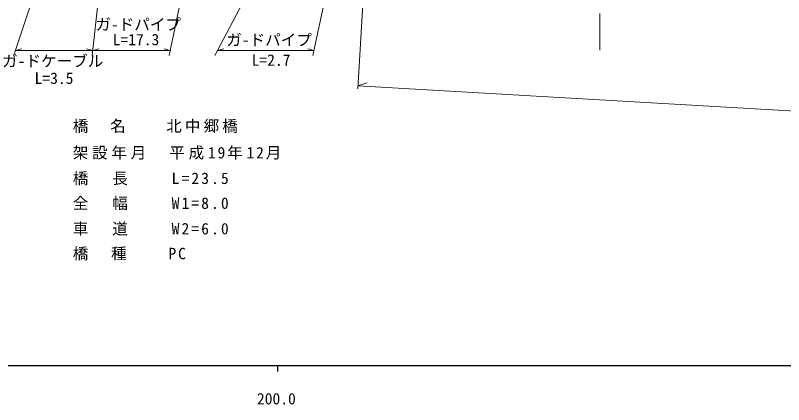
# Model space of a CAD drawing. Units: millimetres, scale not verified. Extents: x 40000 to 680000, y 20000 to 380000.
# Drawn here: x 225938 to 349286, y 198715 to 261143 of the extents above; entities that cross this region are included whole.
import ezdxf
from ezdxf.enums import TextEntityAlignment as Align

# ---------------------------------------------------------------- set-up
doc = ezdxf.new("R2010")
doc.units = ezdxf.units.MM
doc.header["$LTSCALE"] = 1000
for name, color, linetype, lineweight in [('M-STR-HTXT', 7, 'Continuous', 13), ('M-STR-STRC', 7, 'Continuous', 13), ('M-TTL-BAND', 7, 'Continuous', 25)]:
    doc.layers.add(name, color=color, linetype=linetype, lineweight=lineweight)
doc.styles.add('ＭＳ ゴシック', font='')
doc.styles.get('ＭＳ ゴシック').set_extended_font_data('MS Gothic')

msp = doc.modelspace()

# ---------------------------------------------------------------- linework, layer by layer
at = {"layer": 'M-STR-HTXT'}
for p, q in [((282973, 301727), (257952, 254710)), ((240439, 299493), (225650, 254628)), ((273692, 254710), (283480, 299702)), ((259704, 297893), (250631, 254710)), ((242645, 294538), (238285, 254710)), ((281760, 263833), (280918, 249348)), ((225946, 255528), (226946, 255778)), ((225946, 255528), (238374, 255528)), ((238374, 255528), (237374, 255778)), ((238374, 255528), (239374, 255778)), ((238374, 255528), (250803, 255528)), ((250803, 255528), (249803, 255778)), ((258387, 255528), (259387, 255778)), ((258387, 255528), (273870, 255528)), ((273870, 255528), (272870, 255778)), ((280947, 249837), (282429, 250299)), ((280947, 249837), (570807, 232992))]:
    msp.add_line(p, q, dxfattribs=at)
at = {"layer": 'M-STR-STRC'}
msp.add_line((319755, 261432), (319755, 255582), dxfattribs=at)
at = {"layer": 'M-TTL-BAND'}
for p, q in [((40000, 205000), (579000, 205000)), ((268000, 205000), (268000, 204000))]:
    msp.add_line(p, q, dxfattribs=at)

# ---------------------------------------------------------------- texts
at = {"layer": 'M-STR-HTXT', "style": 'ＭＳ ゴシック'}
for s, p in [('ガ-ドパイプ', (238788, 258226)), ('L=17.3', (241561, 255792)), ('ガ-ドパイプ', (259796, 255741)), ('ガ-ドケーブル', (223811, 252354)), ('L=2.7', (263872, 252509)), ('L=3.5', (229030, 249600))]:
    msp.add_text(s, height=1833, dxfattribs=at).set_placement(p, align=Align.BOTTOM_LEFT)
at = {"layer": 'M-STR-HTXT', "char_height": 1833, "attachment_point": 7, "style": 'ＭＳ ゴシック'}
for s, insert in [('\\T1.2;橋\u3000名\u3000\u3000北中郷橋', (235150, 242283)), ('\\T1.24;架設年月\u3000平成19年12月', (235150, 237987)), ('\\T1.27;橋\u3000長\u3000\u3000L=23.5', (235150, 233889)), ('\\T1.27;全\u3000幅\u3000\u3000W1=8.0', (235150, 229909)), ('\\T1.27;車\u3000道\u3000\u3000W2=6.0', (235150, 225811)), ('\\T1.23;橋\u3000種\u3000\u3000PC', (235150, 221831))]:
    msp.add_mtext(s, dxfattribs=dict(at, insert=insert))
at = {"layer": 'M-TTL-BAND', "style": 'ＭＳ ゴシック'}
msp.add_text('200.0', height=1833, dxfattribs=at).set_placement((267844, 198195), align=Align.BOTTOM_CENTER)

doc.saveas('drawing.dxf')
